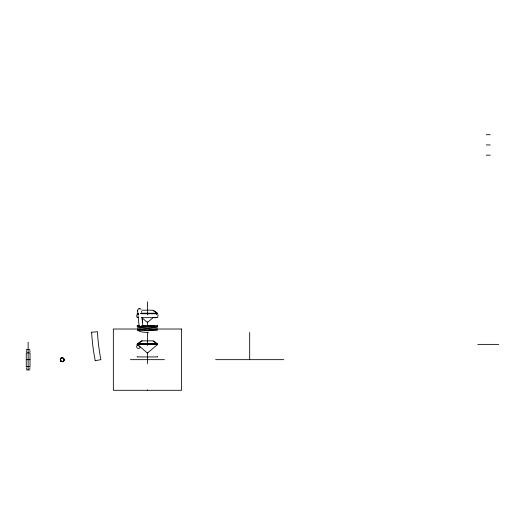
<?xml version="1.0" encoding="UTF-8"?>
<svg xmlns="http://www.w3.org/2000/svg" width="525" height="525" viewBox="0 0 525 525"><rect width="100%" height="100%" fill="white"/><g stroke="black" fill="none" stroke-linecap="round" stroke-linejoin="round"><path stroke-width="0.79" d="M30.017 353.122L30.017 366.188M26.263 353.122L26.263 366.188M26.296 351.704L26.499 350.529M29.984 367.605L29.781 368.78M137.688 310.387L138.108 309.146L139.184 308.647M61.248 357.952L60.526 358.673L60.519 361.082C63.656 363.838 65.756 358.148 62.226 357.781C59.824 357.683 59.581 362.106 62.285 361.567A1.962 1.962 0 0 1 61.248 357.952L62.226 357.696M60.526 358.673L60.467 360.826L62.226 361.62M138.403 314.77L137.209 313.747L138.41 313.615M153.261 310.203L157.605 313.32L140.943 313.32M153.464 317.323L147.433 322.475L141.999 317.835M156.457 314.77L157.605 313.615L140.943 313.615M157.657 344.38L147.433 353.108L137.255 344.249L157.605 344.249L136.94 344.38M141.606 340.843L137.255 343.96L157.605 343.96L153.261 340.843M61.287 358.03A1.877 1.877 0 0 0 61.287 361.279A1.877 1.877 0 0 0 64.096 359.658A1.877 1.877 0 0 0 61.287 358.03C57.061 362.493 67.252 362.617 63.263 358.096M137.294 344.925L136.697 346.277A4.968 4.968 0 0 0 136.848 347.498C137.104 348.639 139.663 348.725 139.978 347.694A3.353 3.353 0 0 0 139.978 347.274A0.847 0.847 0 0 0 139.899 347.005L138.994 345.955A23.638 23.638 0 0 0 138.561 345.568L137.924 345.01M156.017 329.031L147.433 330.153L138.895 329.044M157.382 327.357L147.433 328.368L137.517 327.364M95.196 360.714L100.905 359.638A185.108 185.108 0 0 1 97.479 331.721L91.698 332.22M153.037 329.418L151.318 329.667M139.046 308.661L140.333 308.766L141.146 309.435M154.212 325.69L141.586 325.756M147.433 330.448L152.414 330.074L157.113 329.024L157.126 330.448L137.734 330.448L137.734 329.017A9.411 2.802 0 0 0 148.523 332.332M147.433 326.294L157.644 325.69L157.657 326.294L137.209 326.294L137.209 325.697L139.525 325.933M486.294 134.708L490.219 134.708M486.288 144.933L490.232 144.933M486.294 155.157L490.219 155.157M139.328 308.634L139.689 308.634M142.216 310.203L152.703 310.203L157.08 313.287L141.113 313.287M138.003 313.287L138.39 313.287M156.686 313.287L157.054 313.287M137.32 313.747L138.416 313.747M140.943 313.747L157.657 313.747M141.56 317.664L156.64 317.664M154.284 317.664L154.718 317.658M155.21 317.658L157.677 317.481L158.11 314.967M477.77 344.38L498.75 344.38M26.316 349.427L29.971 349.427M26.316 352.839L29.971 352.839M26.296 359.658L29.984 359.658M130.39 359.658L164.469 359.658M215.598 359.658L283.762 359.658M26.316 366.47L29.964 366.47M26.316 369.882L29.964 369.882M146.928 326.287L142.61 326.156M138.305 317.664L137.248 317.52L136.848 316.857A4.968 4.968 0 0 1 136.697 315.637L137.294 314.285A1.148 1.148 0 0 1 137.95 314.298M155.695 317.658L154.928 317.31M143.542 329.667L141.829 329.418M140.444 329.149L139.88 329.017M138.305 329.182L137.747 329.024M138.41 313.32L137.209 313.195M138.324 314.724L137.924 314.37M29.781 350.529L29.991 351.704M26.499 368.78L26.296 367.605M139.092 325.913L138.016 315.676M142.085 317.527L142.826 325.553M141.632 311.194L141.717 312.283M142.19 318.898L142.498 322.33M137.747 312.454L137.668 311.017M249.677 332.391L249.677 359.658M157.657 356.331L157.657 356.928L137.209 356.928L137.209 356.331M147.433 301.75L147.433 314.738M147.433 321.799L147.433 326.609M147.433 332.391L147.433 345.509M147.433 352.439L147.433 359.658M147.433 360.196L147.433 363.549M147.433 389.95L147.433 390.292M28.14 342.142L28.14 369.882M157.165 329.017A9.411 2.802 0 0 1 157.29 329.247M157.369 325.697A10.211 1.208 0 0 1 147.459 327.2A10.211 1.208 0 0 1 137.543 325.697M137.281 344.886A1.148 1.148 0 0 1 137.95 344.932M95.248 360.708A199.986 199.986 0 0 1 91.639 332.22M137.688 310.387L137.668 311.023L137.688 310.373M142.157 340.843L137.793 343.928L157.08 343.928L152.703 340.843L142.157 340.843M181.512 329.017L113.347 329.017L113.347 390.292L181.512 390.292L181.512 329.017"/></g></svg>
